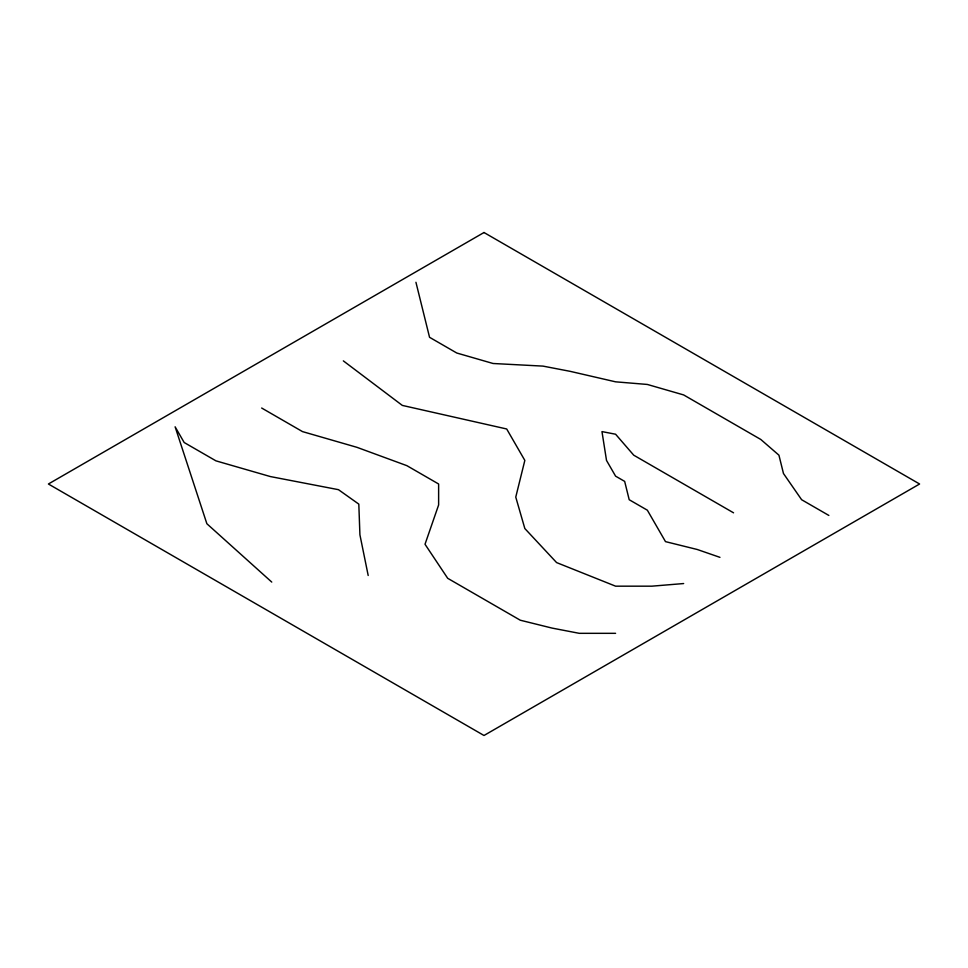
<?xml version="1.0" encoding="UTF-8"?>
<svg xmlns="http://www.w3.org/2000/svg" width="968" height="968" viewBox="0 0 968 968"><rect width="100%" height="100%" fill="white"/><g stroke="black" fill="none" stroke-linecap="round" stroke-linejoin="round"><path stroke-width="1.45" d="M683.65 583.547L651.887 586.172L615.587 586.172L556.6 562.589L524.837 528.54L515.762 497.104L524.837 460.417L506.688 428.981L402.325 405.411L343.337 360.87M615.587 633.326L579.288 633.326L552.062 628.087L520.3 620.222L447.7 578.307L425.012 544.258L438.625 504.957L438.625 484L406.863 465.656L356.95 447.325L302.5 431.607L261.662 408.024M719.95 557.35L697.262 549.497L665.5 541.632L647.35 510.196L629.2 499.718L624.663 481.386L615.587 476.147L606.512 460.429L601.975 431.607L615.587 434.221L633.737 455.19L733.562 512.822M828.85 515.436L801.625 499.718L783.475 473.521L778.938 455.19L760.788 439.46L683.65 394.932L647.35 384.453L615.587 381.828L570.212 371.349L542.987 366.11L493.075 363.496L456.775 353.017L429.55 337.3L415.938 282.281M271.754 582.083L206.874 523.736L175.111 426.803L184.186 442.521L215.949 460.853L270.399 476.571L338.461 489.675L358.813 504.122L359.914 534.784L368.191 575.488M484 232.514L48.4 484L484 735.486L919.6 484L484 232.514"/></g></svg>
